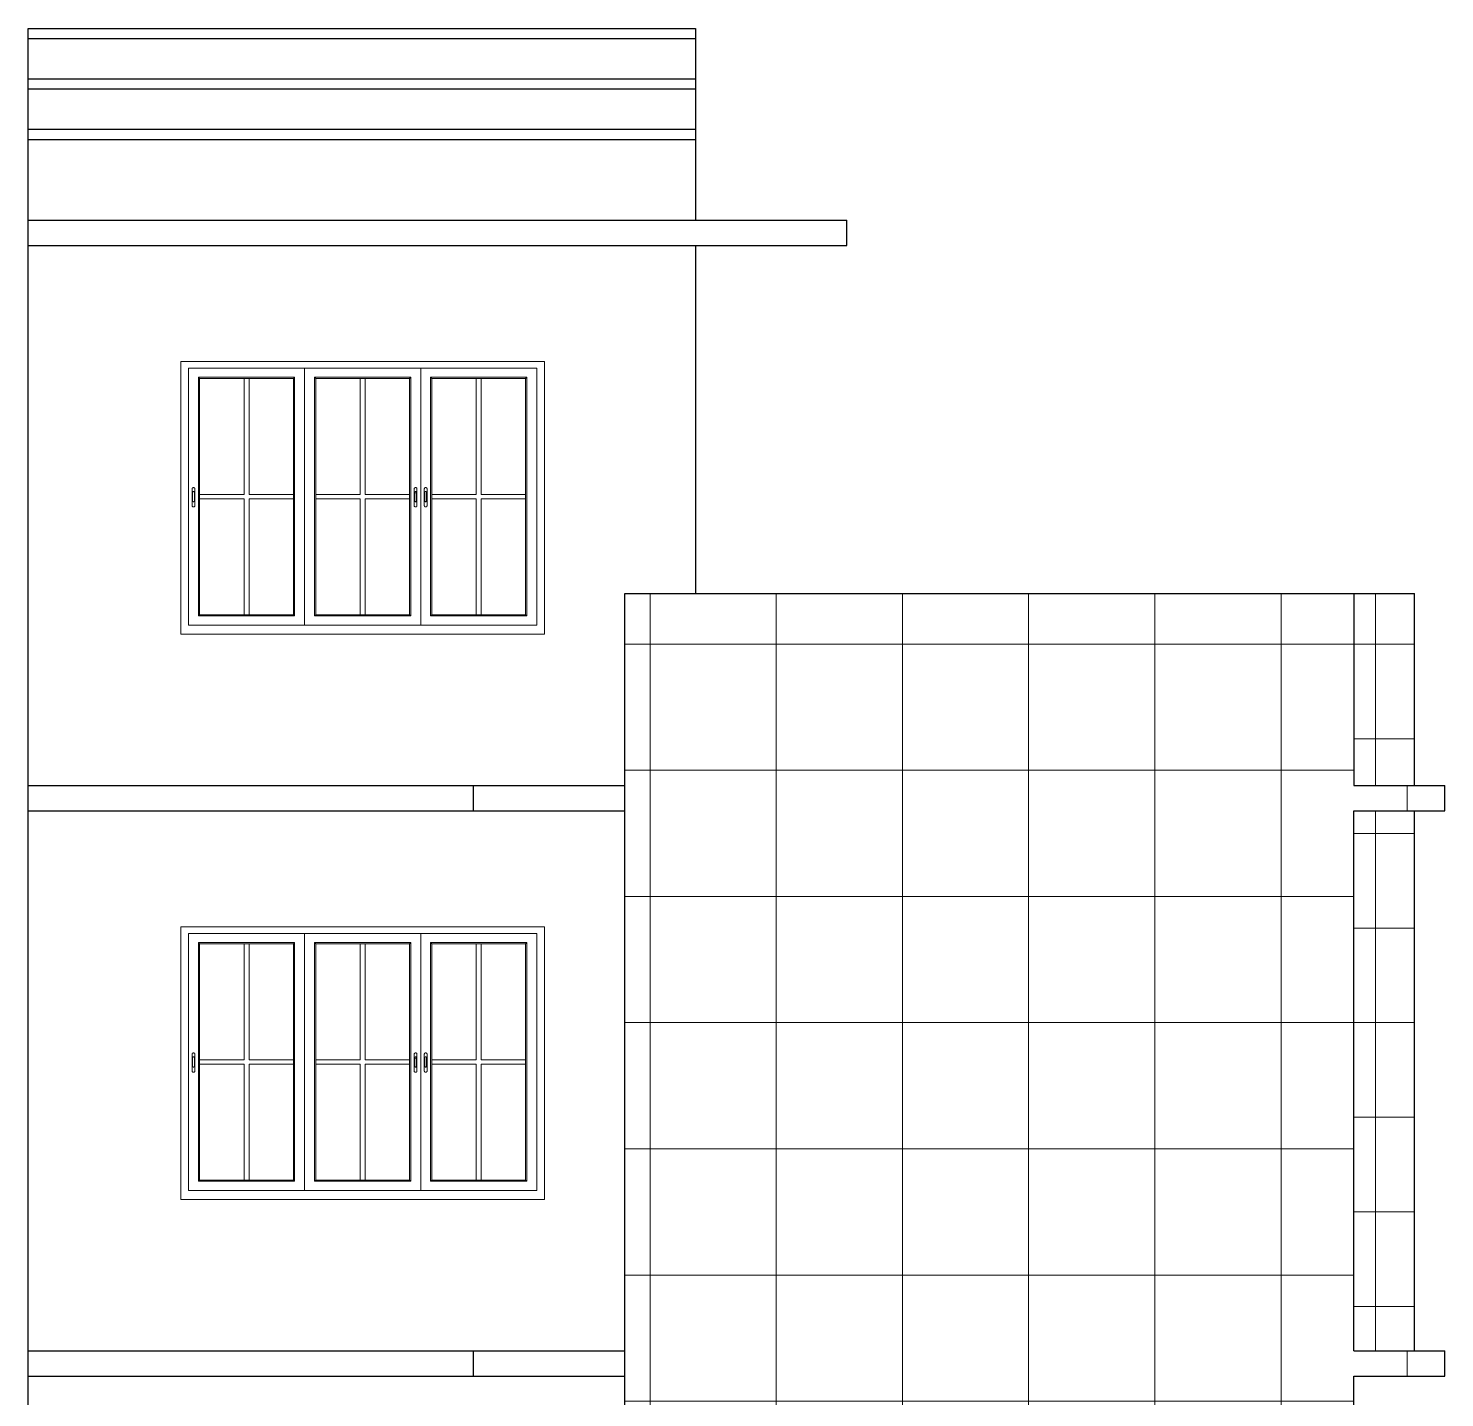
# Model space of a CAD drawing. Header units: inches. Extents: x -5058079 to -5054904, y -3262045 to -3259800.
# Drawn here: x -5056396.9 to -5056116.4, y -3261042.9 to -3260771.6 of the extents above; entities that cross this region are included whole.
import ezdxf

# ---------------------------------------------------------------- set-up
doc = ezdxf.new("R2010")
doc.units = ezdxf.units.IN
doc.header["$LTSCALE"] = 2
doc.header["$MEASUREMENT"] = 0
doc.linetypes.add('ACAD_ISO02W100', pattern=[15, 12, -3])
doc.layers.get('0').update_dxf_attribs({"linetype": 'CONTINUOUS'})
doc.layers.add('HATCH', color=60, linetype='ACAD_ISO02W100', lineweight=13)
doc.layers.add('window', color=4, linetype='CONTINUOUS', lineweight=13)
pattern_1 = [(90, (4551.21, -4543.582), (-18.75, 0), []), (180, (4551.21, -4543.582), (-2e-15, -18.75), [])]

msp = doc.modelspace()

# ---------------------------------------------------------------- hatches: boundary and pattern name
at = {"layer": 'HATCH', "transparency": 33554661}
h = msp.add_hatch(dxfattribs=at)
h.set_pattern_fill('ANSI37', color=256, scale=200, angle=45)
h.set_pattern_definition([(90, (4551.21, -4543.582), (-25, 0), []), (180, (4551.21, -4543.582), (-4e-15, -25), [])])
h.paths.add_polyline_path([(-5056278.78, -3261145.58), (-5056134.35, -3261145.58), (-5056134.35, -3261038.58), (-5056116.35, -3261038.58), (-5056116.35, -3261033.58), (-5056134.35, -3261033.58), (-5056134.35, -3260926.58), (-5056116.35, -3260926.58), (-5056116.35, -3260921.58), (-5056134.35, -3260921.58), (-5056134.35, -3260883.58), (-5056278.78, -3260883.58)])
h = msp.add_hatch(dxfattribs=at)
h.set_pattern_fill('ANSI37', color=256, scale=150, angle=45)
h.set_pattern_definition(pattern_1)
h.paths.add_polyline_path([(-5056122.35, -3260883.58), (-5056134.35, -3260883.58), (-5056134.35, -3260921.58), (-5056122.35, -3260921.58)])
h = msp.add_hatch(dxfattribs=at)
h.set_pattern_fill('ANSI37', color=256, scale=150, angle=45)
h.set_pattern_definition(pattern_1)
h.paths.add_polyline_path([(-5056122.35, -3260926.58), (-5056134.35, -3260926.58), (-5056134.35, -3261033.58), (-5056122.35, -3261033.58)])

# ---------------------------------------------------------------- linework, layer by layer
at = {"ltscale": 0.5}
for p, q in [((-5056396.94, -3260771.58), (-5056264.78, -3260771.58)), ((-5056396.94, -3260809.58), (-5056396.94, -3260771.58)), ((-5056264.78, -3260771.58), (-5056264.78, -3260809.58)), ((-5056396.94, -3260773.58), (-5056264.78, -3260773.58)), ((-5056396.94, -3260781.58), (-5056264.78, -3260781.58)), ((-5056396.94, -3260783.58), (-5056264.78, -3260783.58)), ((-5056396.94, -3260791.58), (-5056264.78, -3260791.58)), ((-5056396.94, -3260793.58), (-5056264.78, -3260793.58)), ((-5056396.94, -3260809.58), (-5056234.78, -3260809.58)), ((-5056396.94, -3261145.58), (-5056396.94, -3260809.58)), ((-5056234.78, -3260814.58), (-5056234.78, -3260809.58)), ((-5056396.94, -3260814.58), (-5056234.78, -3260814.58)), ((-5056264.78, -3260814.58), (-5056264.78, -3260883.58)), ((-5056278.78, -3261145.58), (-5056278.78, -3260883.58)), ((-5056278.78, -3260883.58), (-5056122.35, -3260883.58)), ((-5056134.35, -3260883.58), (-5056134.35, -3260921.58)), ((-5056122.35, -3260921.58), (-5056122.35, -3260883.58)), ((-5056396.94, -3260921.58), (-5056278.78, -3260921.58)), ((-5056308.78, -3260921.58), (-5056308.78, -3260926.58)), ((-5056134.35, -3260921.58), (-5056116.35, -3260921.58)), ((-5056116.35, -3260926.58), (-5056116.35, -3260921.58)), ((-5056396.94, -3260926.58), (-5056278.78, -3260926.58)), ((-5056134.35, -3260926.58), (-5056116.35, -3260926.58)), ((-5056134.35, -3261033.58), (-5056134.35, -3260926.58)), ((-5056122.35, -3261033.58), (-5056122.35, -3260926.58)), ((-5056396.94, -3261033.58), (-5056278.78, -3261033.58)), ((-5056308.78, -3261033.58), (-5056308.78, -3261038.58)), ((-5056134.35, -3261033.58), (-5056116.35, -3261033.58)), ((-5056116.35, -3261038.58), (-5056116.35, -3261033.58)), ((-5056396.94, -3261038.58), (-5056278.78, -3261038.58)), ((-5056134.35, -3261038.58), (-5056116.35, -3261038.58)), ((-5056134.35, -3261145.58), (-5056134.35, -3261038.58))]:
    msp.add_line(p, q, dxfattribs=at)
at = {"layer": 'window'}
for p, q in [((-5056366.71, -3260891.58), (-5056366.71, -3260837.58)), ((-5056294.71, -3260837.58), (-5056366.71, -3260837.58)), ((-5056294.71, -3260891.58), (-5056294.71, -3260837.58)), ((-5056365.21, -3260889.8), (-5056365.21, -3260838.91)), ((-5056296.21, -3260838.91), (-5056365.21, -3260838.91)), ((-5056363.25, -3260888), (-5056363.25, -3260840.71)), ((-5056363.25, -3260840.71), (-5056344.18, -3260840.71)), ((-5056363, -3260840.93), (-5056363.25, -3260840.71)), ((-5056344.42, -3260840.93), (-5056344.18, -3260840.71)), ((-5056344.18, -3260840.71), (-5056344.18, -3260888)), ((-5056342.21, -3260838.91), (-5056342.21, -3260889.8)), ((-5056321.18, -3260840.71), (-5056340.25, -3260840.71)), ((-5056340.25, -3260840.71), (-5056340.25, -3260888)), ((-5056340, -3260840.93), (-5056340.25, -3260840.71)), ((-5056321.42, -3260840.93), (-5056321.18, -3260840.71)), ((-5056321.18, -3260888), (-5056321.18, -3260840.71)), ((-5056319.21, -3260838.91), (-5056319.21, -3260889.8)), ((-5056317.25, -3260888), (-5056317.25, -3260840.71)), ((-5056317.25, -3260840.71), (-5056298.18, -3260840.71)), ((-5056317, -3260840.93), (-5056317.25, -3260840.71)), ((-5056298.42, -3260840.93), (-5056298.18, -3260840.71)), ((-5056298.18, -3260840.71), (-5056298.18, -3260888)), ((-5056296.21, -3260838.91), (-5056296.21, -3260889.8)), ((-5056363, -3260887.78), (-5056363, -3260840.93)), ((-5056344.42, -3260840.93), (-5056363, -3260840.93)), ((-5056354.2, -3260840.93), (-5056354.2, -3260863.91)), ((-5056353.22, -3260840.93), (-5056353.22, -3260863.91)), ((-5056344.42, -3260840.93), (-5056344.42, -3260887.78)), ((-5056340, -3260840.93), (-5056340, -3260887.78)), ((-5056340, -3260840.93), (-5056321.42, -3260840.93)), ((-5056331.2, -3260840.93), (-5056331.2, -3260863.91)), ((-5056330.22, -3260840.93), (-5056330.22, -3260863.91)), ((-5056321.42, -3260887.78), (-5056321.42, -3260840.93)), ((-5056317, -3260887.78), (-5056317, -3260840.93)), ((-5056298.42, -3260840.93), (-5056317, -3260840.93)), ((-5056308.2, -3260840.93), (-5056308.2, -3260863.91)), ((-5056307.22, -3260840.93), (-5056307.22, -3260863.91)), ((-5056298.42, -3260840.93), (-5056298.42, -3260887.78)), ((-5056364.49, -3260862.79), (-5056364.47, -3260862.72)), ((-5056364.49, -3260862.79), (-5056364.48, -3260862.75)), ((-5056364.49, -3260866.18), (-5056364.49, -3260862.79)), ((-5056364.48, -3260862.75), (-5056364.47, -3260862.72)), ((-5056364.47, -3260862.72), (-5056364.46, -3260862.69)), ((-5056364.46, -3260862.69), (-5056364.44, -3260862.66)), ((-5056364.41, -3260862.63), (-5056364.44, -3260862.66)), ((-5056364.38, -3260862.61), (-5056364.41, -3260862.63)), ((-5056364.38, -3260862.61), (-5056364.34, -3260862.59)), ((-5056364.3, -3260862.58), (-5056364.34, -3260862.59)), ((-5056364.26, -3260862.57), (-5056364.3, -3260862.58)), ((-5056364.25, -3260863.36), (-5056364.27, -3260863.37)), ((-5056364.22, -3260862.57), (-5056364.26, -3260862.57)), ((-5056364.22, -3260863.36), (-5056364.25, -3260863.36)), ((-5056364.18, -3260862.57), (-5056364.22, -3260862.57)), ((-5056364.19, -3260863.36), (-5056364.22, -3260863.36)), ((-5056364.16, -3260863.37), (-5056364.19, -3260863.36)), ((-5056364.18, -3260862.57), (-5056364.13, -3260862.58)), ((-5056364.13, -3260862.58), (-5056364.09, -3260862.59)), ((-5056364.09, -3260862.59), (-5056364.06, -3260862.61)), ((-5056364.06, -3260862.61), (-5056364.03, -3260862.63)), ((-5056364.03, -3260862.63), (-5056364, -3260862.66)), ((-5056363.98, -3260862.69), (-5056364, -3260862.66)), ((-5056363.96, -3260862.72), (-5056363.98, -3260862.69)), ((-5056363.95, -3260862.75), (-5056363.96, -3260862.72)), ((-5056363.95, -3260862.75), (-5056363.95, -3260862.79)), ((-5056363.95, -3260862.79), (-5056363.95, -3260866.18)), ((-5056320.47, -3260862.72), (-5056320.48, -3260862.75)), ((-5056320.48, -3260862.75), (-5056320.48, -3260862.79)), ((-5056320.48, -3260862.79), (-5056320.48, -3260866.18)), ((-5056320.45, -3260862.69), (-5056320.47, -3260862.72)), ((-5056320.43, -3260862.66), (-5056320.45, -3260862.69)), ((-5056320.4, -3260862.63), (-5056320.43, -3260862.66)), ((-5056320.37, -3260862.61), (-5056320.4, -3260862.63)), ((-5056320.33, -3260862.59), (-5056320.37, -3260862.61)), ((-5056320.29, -3260862.58), (-5056320.33, -3260862.59)), ((-5056320.25, -3260862.57), (-5056320.29, -3260862.58)), ((-5056320.26, -3260863.37), (-5056320.24, -3260863.36)), ((-5056320.21, -3260862.57), (-5056320.25, -3260862.57)), ((-5056320.24, -3260863.36), (-5056320.21, -3260863.36)), ((-5056320.17, -3260862.57), (-5056320.21, -3260862.57)), ((-5056320.21, -3260863.36), (-5056320.18, -3260863.36)), ((-5056320.18, -3260863.36), (-5056320.15, -3260863.37)), ((-5056320.12, -3260862.58), (-5056320.17, -3260862.57)), ((-5056320.09, -3260862.59), (-5056320.12, -3260862.58)), ((-5056320.05, -3260862.61), (-5056320.09, -3260862.59)), ((-5056320.02, -3260862.63), (-5056320.05, -3260862.61)), ((-5056319.99, -3260862.66), (-5056320.02, -3260862.63)), ((-5056319.97, -3260862.69), (-5056319.99, -3260862.66)), ((-5056319.95, -3260862.72), (-5056319.97, -3260862.69)), ((-5056319.94, -3260862.75), (-5056319.95, -3260862.72)), ((-5056319.94, -3260862.79), (-5056319.95, -3260862.72)), ((-5056319.94, -3260862.79), (-5056319.94, -3260862.75)), ((-5056319.94, -3260866.18), (-5056319.94, -3260862.79)), ((-5056318.49, -3260862.79), (-5056318.47, -3260862.72)), ((-5056318.49, -3260862.79), (-5056318.48, -3260862.75)), ((-5056318.49, -3260866.18), (-5056318.49, -3260862.79)), ((-5056318.48, -3260862.75), (-5056318.47, -3260862.72)), ((-5056318.47, -3260862.72), (-5056318.46, -3260862.69)), ((-5056318.46, -3260862.69), (-5056318.44, -3260862.66)), ((-5056318.41, -3260862.63), (-5056318.44, -3260862.66)), ((-5056318.38, -3260862.61), (-5056318.41, -3260862.63)), ((-5056318.38, -3260862.61), (-5056318.34, -3260862.59)), ((-5056318.3, -3260862.58), (-5056318.34, -3260862.59)), ((-5056318.26, -3260862.57), (-5056318.3, -3260862.58)), ((-5056318.25, -3260863.36), (-5056318.27, -3260863.37)), ((-5056318.22, -3260862.57), (-5056318.26, -3260862.57)), ((-5056318.22, -3260863.36), (-5056318.25, -3260863.36)), ((-5056318.18, -3260862.57), (-5056318.22, -3260862.57)), ((-5056318.19, -3260863.36), (-5056318.22, -3260863.36)), ((-5056318.16, -3260863.37), (-5056318.19, -3260863.36)), ((-5056318.18, -3260862.57), (-5056318.13, -3260862.58)), ((-5056318.13, -3260862.58), (-5056318.09, -3260862.59)), ((-5056318.09, -3260862.59), (-5056318.06, -3260862.61)), ((-5056318.06, -3260862.61), (-5056318.03, -3260862.63)), ((-5056318.03, -3260862.63), (-5056318, -3260862.66)), ((-5056317.98, -3260862.69), (-5056318, -3260862.66)), ((-5056317.96, -3260862.72), (-5056317.98, -3260862.69)), ((-5056317.95, -3260862.75), (-5056317.96, -3260862.72)), ((-5056317.95, -3260862.75), (-5056317.95, -3260862.79)), ((-5056317.95, -3260862.79), (-5056317.95, -3260866.18)), ((-5056364.39, -3260863.46), (-5056364.4, -3260863.48)), ((-5056364.4, -3260863.48), (-5056364.4, -3260863.51)), ((-5056364.4, -3260863.51), (-5056364.4, -3260865.21)), ((-5056364.4, -3260865.24), (-5056364.4, -3260865.21)), ((-5056364.39, -3260865.26), (-5056364.4, -3260865.24)), ((-5056364.38, -3260863.44), (-5056364.39, -3260863.46)), ((-5056364.38, -3260865.28), (-5056364.39, -3260865.26)), ((-5056364.36, -3260863.42), (-5056364.38, -3260863.44)), ((-5056364.36, -3260865.3), (-5056364.38, -3260865.28)), ((-5056364.35, -3260863.4), (-5056364.36, -3260863.42)), ((-5056364.35, -3260865.32), (-5056364.36, -3260865.3)), ((-5056364.32, -3260863.39), (-5056364.35, -3260863.4)), ((-5056364.32, -3260865.33), (-5056364.35, -3260865.32)), ((-5056364.3, -3260863.37), (-5056364.32, -3260863.39)), ((-5056364.3, -3260865.35), (-5056364.32, -3260865.33)), ((-5056364.27, -3260863.37), (-5056364.3, -3260863.37)), ((-5056364.27, -3260865.36), (-5056364.3, -3260865.35)), ((-5056364.25, -3260865.36), (-5056364.27, -3260865.36)), ((-5056364.22, -3260865.36), (-5056364.25, -3260865.36)), ((-5056364.19, -3260865.36), (-5056364.22, -3260865.36)), ((-5056364.16, -3260865.36), (-5056364.19, -3260865.36)), ((-5056364.13, -3260863.37), (-5056364.16, -3260863.37)), ((-5056364.13, -3260865.35), (-5056364.16, -3260865.36)), ((-5056364.11, -3260863.39), (-5056364.13, -3260863.37)), ((-5056364.11, -3260865.33), (-5056364.13, -3260865.35)), ((-5056364.09, -3260863.4), (-5056364.11, -3260863.39)), ((-5056364.09, -3260865.32), (-5056364.11, -3260865.33)), ((-5056364.07, -3260863.42), (-5056364.09, -3260863.4)), ((-5056364.07, -3260865.3), (-5056364.09, -3260865.32)), ((-5056364.06, -3260863.44), (-5056364.07, -3260863.42)), ((-5056364.06, -3260865.28), (-5056364.07, -3260865.3)), ((-5056364.04, -3260863.46), (-5056364.06, -3260863.44)), ((-5056364.04, -3260865.26), (-5056364.06, -3260865.28)), ((-5056364.04, -3260863.48), (-5056364.04, -3260863.46)), ((-5056364.04, -3260863.51), (-5056364.04, -3260863.48)), ((-5056364.04, -3260865.21), (-5056364.04, -3260863.51)), ((-5056364.04, -3260865.21), (-5056364.04, -3260865.24)), ((-5056364.04, -3260865.24), (-5056364.04, -3260865.26)), ((-5056363, -3260863.91), (-5056354.2, -3260863.91)), ((-5056363, -3260864.81), (-5056354.2, -3260864.81)), ((-5056354.2, -3260864.81), (-5056354.2, -3260887.78)), ((-5056353.22, -3260863.91), (-5056344.42, -3260863.91)), ((-5056353.22, -3260864.81), (-5056344.42, -3260864.81)), ((-5056353.22, -3260864.81), (-5056353.22, -3260887.78)), ((-5056331.2, -3260863.91), (-5056340, -3260863.91)), ((-5056331.2, -3260864.81), (-5056340, -3260864.81)), ((-5056331.2, -3260864.81), (-5056331.2, -3260887.78)), ((-5056321.42, -3260863.91), (-5056330.22, -3260863.91)), ((-5056330.22, -3260864.81), (-5056330.22, -3260887.78)), ((-5056321.42, -3260864.81), (-5056330.22, -3260864.81)), ((-5056320.39, -3260863.48), (-5056320.38, -3260863.46)), ((-5056320.39, -3260863.51), (-5056320.39, -3260863.48)), ((-5056320.39, -3260863.76), (-5056320.39, -3260863.51)), ((-5056320.39, -3260863.73), (-5056320.38, -3260863.71)), ((-5056320.39, -3260863.76), (-5056320.39, -3260863.73)), ((-5056320.39, -3260865.21), (-5056320.39, -3260863.76)), ((-5056320.39, -3260865.21), (-5056320.39, -3260865.24)), ((-5056320.39, -3260865.24), (-5056320.38, -3260865.26)), ((-5056320.38, -3260863.46), (-5056320.37, -3260863.44)), ((-5056320.38, -3260863.71), (-5056320.37, -3260863.69)), ((-5056320.38, -3260865.26), (-5056320.37, -3260865.28)), ((-5056320.37, -3260863.44), (-5056320.36, -3260863.42)), ((-5056320.37, -3260863.69), (-5056320.36, -3260863.67)), ((-5056320.37, -3260865.28), (-5056320.36, -3260865.3)), ((-5056320.36, -3260863.42), (-5056320.34, -3260863.4)), ((-5056320.36, -3260863.67), (-5056320.34, -3260863.65)), ((-5056320.36, -3260865.3), (-5056320.34, -3260865.32)), ((-5056320.34, -3260863.4), (-5056320.32, -3260863.39)), ((-5056320.34, -3260863.65), (-5056320.32, -3260863.64)), ((-5056320.34, -3260865.32), (-5056320.32, -3260865.33)), ((-5056320.32, -3260863.39), (-5056320.29, -3260863.37)), ((-5056320.32, -3260863.64), (-5056320.29, -3260863.62)), ((-5056320.32, -3260865.33), (-5056320.29, -3260865.35)), ((-5056320.29, -3260863.37), (-5056320.26, -3260863.37)), ((-5056320.29, -3260863.62), (-5056320.26, -3260863.61)), ((-5056320.29, -3260865.35), (-5056320.26, -3260865.36)), ((-5056320.26, -3260863.61), (-5056320.24, -3260863.61)), ((-5056320.26, -3260865.36), (-5056320.24, -3260865.36)), ((-5056320.24, -3260863.61), (-5056320.21, -3260863.61)), ((-5056320.24, -3260865.36), (-5056320.21, -3260865.36)), ((-5056320.21, -3260863.61), (-5056320.18, -3260863.61)), ((-5056320.21, -3260865.36), (-5056320.18, -3260865.36)), ((-5056320.18, -3260863.61), (-5056320.15, -3260863.61)), ((-5056320.18, -3260865.36), (-5056320.15, -3260865.36)), ((-5056320.15, -3260863.37), (-5056320.13, -3260863.37)), ((-5056320.15, -3260863.61), (-5056320.13, -3260863.62)), ((-5056320.15, -3260865.36), (-5056320.13, -3260865.35)), ((-5056320.13, -3260863.37), (-5056320.1, -3260863.39)), ((-5056320.13, -3260863.62), (-5056320.1, -3260863.64)), ((-5056320.13, -3260865.35), (-5056320.1, -3260865.33)), ((-5056320.1, -3260863.39), (-5056320.08, -3260863.4)), ((-5056320.1, -3260863.64), (-5056320.08, -3260863.65)), ((-5056320.1, -3260865.33), (-5056320.08, -3260865.32)), ((-5056320.08, -3260863.4), (-5056320.06, -3260863.42)), ((-5056320.08, -3260863.65), (-5056320.06, -3260863.67)), ((-5056320.08, -3260865.32), (-5056320.06, -3260865.3)), ((-5056320.06, -3260863.42), (-5056320.05, -3260863.44)), ((-5056320.06, -3260863.67), (-5056320.05, -3260863.69)), ((-5056320.06, -3260865.3), (-5056320.05, -3260865.28)), ((-5056320.05, -3260863.44), (-5056320.04, -3260863.46)), ((-5056320.05, -3260863.69), (-5056320.04, -3260863.71)), ((-5056320.05, -3260865.28), (-5056320.04, -3260865.26)), ((-5056320.04, -3260863.46), (-5056320.03, -3260863.48)), ((-5056320.04, -3260863.71), (-5056320.03, -3260863.73)), ((-5056320.04, -3260865.26), (-5056320.03, -3260865.24)), ((-5056320.03, -3260863.48), (-5056320.03, -3260863.51)), ((-5056320.03, -3260865.21), (-5056320.03, -3260863.51)), ((-5056320.03, -3260863.73), (-5056320.03, -3260863.76)), ((-5056320.03, -3260865.24), (-5056320.03, -3260865.21)), ((-5056318.39, -3260863.46), (-5056318.4, -3260863.48)), ((-5056318.4, -3260863.48), (-5056318.4, -3260863.51)), ((-5056318.4, -3260863.51), (-5056318.4, -3260865.21)), ((-5056318.4, -3260865.24), (-5056318.4, -3260865.21)), ((-5056318.39, -3260865.26), (-5056318.4, -3260865.24)), ((-5056318.38, -3260863.44), (-5056318.39, -3260863.46)), ((-5056318.38, -3260865.28), (-5056318.39, -3260865.26)), ((-5056318.36, -3260863.42), (-5056318.38, -3260863.44)), ((-5056318.36, -3260865.3), (-5056318.38, -3260865.28)), ((-5056318.35, -3260863.4), (-5056318.36, -3260863.42)), ((-5056318.35, -3260865.32), (-5056318.36, -3260865.3)), ((-5056318.32, -3260863.39), (-5056318.35, -3260863.4)), ((-5056318.32, -3260865.33), (-5056318.35, -3260865.32)), ((-5056318.3, -3260863.37), (-5056318.32, -3260863.39)), ((-5056318.3, -3260865.35), (-5056318.32, -3260865.33)), ((-5056318.27, -3260863.37), (-5056318.3, -3260863.37)), ((-5056318.27, -3260865.36), (-5056318.3, -3260865.35)), ((-5056318.25, -3260865.36), (-5056318.27, -3260865.36)), ((-5056318.22, -3260865.36), (-5056318.25, -3260865.36)), ((-5056318.19, -3260865.36), (-5056318.22, -3260865.36)), ((-5056318.16, -3260865.36), (-5056318.19, -3260865.36)), ((-5056318.13, -3260863.37), (-5056318.16, -3260863.37)), ((-5056318.13, -3260865.35), (-5056318.16, -3260865.36)), ((-5056318.11, -3260863.39), (-5056318.13, -3260863.37)), ((-5056318.11, -3260865.33), (-5056318.13, -3260865.35)), ((-5056318.09, -3260863.4), (-5056318.11, -3260863.39)), ((-5056318.09, -3260865.32), (-5056318.11, -3260865.33)), ((-5056318.07, -3260863.42), (-5056318.09, -3260863.4)), ((-5056318.07, -3260865.3), (-5056318.09, -3260865.32)), ((-5056318.06, -3260863.44), (-5056318.07, -3260863.42)), ((-5056318.06, -3260865.28), (-5056318.07, -3260865.3)), ((-5056318.04, -3260863.46), (-5056318.06, -3260863.44)), ((-5056318.04, -3260865.26), (-5056318.06, -3260865.28)), ((-5056318.04, -3260863.48), (-5056318.04, -3260863.46)), ((-5056318.04, -3260863.51), (-5056318.04, -3260863.48)), ((-5056318.04, -3260865.21), (-5056318.04, -3260863.51)), ((-5056318.04, -3260865.21), (-5056318.04, -3260865.24)), ((-5056318.04, -3260865.24), (-5056318.04, -3260865.26)), ((-5056317, -3260863.91), (-5056308.2, -3260863.91)), ((-5056317, -3260864.81), (-5056308.2, -3260864.81)), ((-5056308.2, -3260864.81), (-5056308.2, -3260887.78)), ((-5056307.22, -3260863.91), (-5056298.42, -3260863.91)), ((-5056307.22, -3260864.81), (-5056298.42, -3260864.81)), ((-5056307.22, -3260864.81), (-5056307.22, -3260887.78)), ((-5056364.48, -3260866.21), (-5056364.49, -3260866.18)), ((-5056364.47, -3260866.25), (-5056364.48, -3260866.21)), ((-5056364.47, -3260866.25), (-5056364.46, -3260866.28)), ((-5056364.46, -3260866.28), (-5056364.44, -3260866.31)), ((-5056364.44, -3260866.31), (-5056364.41, -3260866.34)), ((-5056364.38, -3260866.36), (-5056364.41, -3260866.34)), ((-5056364.34, -3260866.38), (-5056364.38, -3260866.36)), ((-5056364.34, -3260866.38), (-5056364.3, -3260866.39)), ((-5056364.26, -3260866.4), (-5056364.3, -3260866.39)), ((-5056364.22, -3260866.4), (-5056364.26, -3260866.4)), ((-5056364.22, -3260866.4), (-5056364.18, -3260866.4)), ((-5056364.18, -3260866.4), (-5056364.13, -3260866.39)), ((-5056364.09, -3260866.38), (-5056364.13, -3260866.39)), ((-5056364.06, -3260866.36), (-5056364.09, -3260866.38)), ((-5056364.06, -3260866.36), (-5056364.03, -3260866.34)), ((-5056364.03, -3260866.34), (-5056364, -3260866.31)), ((-5056364, -3260866.31), (-5056363.98, -3260866.28)), ((-5056363.96, -3260866.25), (-5056363.98, -3260866.28)), ((-5056363.95, -3260866.18), (-5056363.96, -3260866.25)), ((-5056363.95, -3260866.21), (-5056363.96, -3260866.25)), ((-5056363.95, -3260866.21), (-5056363.95, -3260866.18)), ((-5056320.48, -3260866.21), (-5056320.48, -3260866.18)), ((-5056320.48, -3260866.18), (-5056320.47, -3260866.25)), ((-5056320.48, -3260866.21), (-5056320.47, -3260866.25)), ((-5056320.47, -3260866.25), (-5056320.45, -3260866.28)), ((-5056320.45, -3260866.28), (-5056320.43, -3260866.31)), ((-5056320.43, -3260866.31), (-5056320.4, -3260866.34)), ((-5056320.4, -3260866.34), (-5056320.37, -3260866.36)), ((-5056320.37, -3260866.36), (-5056320.33, -3260866.38)), ((-5056320.33, -3260866.38), (-5056320.29, -3260866.39)), ((-5056320.29, -3260866.39), (-5056320.25, -3260866.4)), ((-5056320.25, -3260866.4), (-5056320.21, -3260866.4)), ((-5056320.21, -3260866.4), (-5056320.17, -3260866.4)), ((-5056320.17, -3260866.4), (-5056320.12, -3260866.39)), ((-5056320.12, -3260866.39), (-5056320.09, -3260866.38)), ((-5056320.09, -3260866.38), (-5056320.05, -3260866.36)), ((-5056320.05, -3260866.36), (-5056320.02, -3260866.34)), ((-5056320.02, -3260866.34), (-5056319.99, -3260866.31)), ((-5056319.99, -3260866.31), (-5056319.97, -3260866.28)), ((-5056319.97, -3260866.28), (-5056319.95, -3260866.25)), ((-5056319.95, -3260866.25), (-5056319.94, -3260866.21)), ((-5056319.94, -3260866.21), (-5056319.94, -3260866.18)), ((-5056318.48, -3260866.21), (-5056318.49, -3260866.18)), ((-5056318.47, -3260866.25), (-5056318.48, -3260866.21)), ((-5056318.47, -3260866.25), (-5056318.46, -3260866.28)), ((-5056318.46, -3260866.28), (-5056318.44, -3260866.31)), ((-5056318.44, -3260866.31), (-5056318.41, -3260866.34)), ((-5056318.38, -3260866.36), (-5056318.41, -3260866.34)), ((-5056318.34, -3260866.38), (-5056318.38, -3260866.36)), ((-5056318.34, -3260866.38), (-5056318.3, -3260866.39)), ((-5056318.26, -3260866.4), (-5056318.3, -3260866.39)), ((-5056318.22, -3260866.4), (-5056318.26, -3260866.4)), ((-5056318.22, -3260866.4), (-5056318.18, -3260866.4)), ((-5056318.18, -3260866.4), (-5056318.13, -3260866.39)), ((-5056318.09, -3260866.38), (-5056318.13, -3260866.39)), ((-5056318.06, -3260866.36), (-5056318.09, -3260866.38)), ((-5056318.06, -3260866.36), (-5056318.03, -3260866.34)), ((-5056318.03, -3260866.34), (-5056318, -3260866.31)), ((-5056318, -3260866.31), (-5056317.98, -3260866.28)), ((-5056317.96, -3260866.25), (-5056317.98, -3260866.28)), ((-5056317.95, -3260866.18), (-5056317.96, -3260866.25)), ((-5056317.95, -3260866.21), (-5056317.96, -3260866.25)), ((-5056317.95, -3260866.21), (-5056317.95, -3260866.18)), ((-5056363.25, -3260888), (-5056363, -3260887.78)), ((-5056344.18, -3260888), (-5056363.25, -3260888)), ((-5056344.42, -3260887.78), (-5056363, -3260887.78)), ((-5056344.42, -3260887.78), (-5056344.18, -3260888)), ((-5056340, -3260887.78), (-5056340.25, -3260888)), ((-5056340.25, -3260888), (-5056321.18, -3260888)), ((-5056340, -3260887.78), (-5056321.42, -3260887.78)), ((-5056321.18, -3260888), (-5056321.42, -3260887.78)), ((-5056317.25, -3260888), (-5056317, -3260887.78)), ((-5056298.18, -3260888), (-5056317.25, -3260888)), ((-5056298.42, -3260887.78), (-5056317, -3260887.78)), ((-5056298.42, -3260887.78), (-5056298.18, -3260888)), ((-5056365.21, -3260889.8), (-5056342.21, -3260889.8)), ((-5056319.21, -3260889.8), (-5056342.21, -3260889.8)), ((-5056319.21, -3260889.8), (-5056296.21, -3260889.8)), ((-5056294.71, -3260891.58), (-5056366.71, -3260891.58)), ((-5056366.71, -3261003.58), (-5056366.71, -3260949.58)), ((-5056294.71, -3260949.58), (-5056366.71, -3260949.58)), ((-5056294.71, -3261003.58), (-5056294.71, -3260949.58)), ((-5056365.21, -3261001.8), (-5056365.21, -3260950.91)), ((-5056296.21, -3260950.91), (-5056365.21, -3260950.91)), ((-5056363.25, -3261000), (-5056363.25, -3260952.71)), ((-5056363.25, -3260952.71), (-5056344.18, -3260952.71)), ((-5056363, -3260952.93), (-5056363.25, -3260952.71)), ((-5056363, -3260999.78), (-5056363, -3260952.93)), ((-5056344.42, -3260952.93), (-5056363, -3260952.93)), ((-5056354.2, -3260952.93), (-5056354.2, -3260975.91)), ((-5056353.22, -3260952.93), (-5056353.22, -3260975.91)), ((-5056344.42, -3260952.93), (-5056344.18, -3260952.71)), ((-5056344.42, -3260952.93), (-5056344.42, -3260999.78)), ((-5056344.18, -3260952.71), (-5056344.18, -3261000)), ((-5056342.21, -3260950.91), (-5056342.21, -3261001.8)), ((-5056321.18, -3260952.71), (-5056340.25, -3260952.71)), ((-5056340.25, -3260952.71), (-5056340.25, -3261000)), ((-5056340, -3260952.93), (-5056340.25, -3260952.71)), ((-5056340, -3260952.93), (-5056340, -3260999.78)), ((-5056340, -3260952.93), (-5056321.42, -3260952.93)), ((-5056331.2, -3260952.93), (-5056331.2, -3260975.91)), ((-5056330.22, -3260952.93), (-5056330.22, -3260975.91)), ((-5056321.42, -3260952.93), (-5056321.18, -3260952.71)), ((-5056321.42, -3260999.78), (-5056321.42, -3260952.93)), ((-5056321.18, -3261000), (-5056321.18, -3260952.71)), ((-5056319.21, -3260950.91), (-5056319.21, -3261001.8)), ((-5056317.25, -3261000), (-5056317.25, -3260952.71)), ((-5056317.25, -3260952.71), (-5056298.18, -3260952.71)), ((-5056317, -3260952.93), (-5056317.25, -3260952.71)), ((-5056317, -3260999.78), (-5056317, -3260952.93)), ((-5056298.42, -3260952.93), (-5056317, -3260952.93)), ((-5056308.2, -3260952.93), (-5056308.2, -3260975.91)), ((-5056307.22, -3260952.93), (-5056307.22, -3260975.91)), ((-5056298.42, -3260952.93), (-5056298.18, -3260952.71)), ((-5056298.42, -3260952.93), (-5056298.42, -3260999.78)), ((-5056298.18, -3260952.71), (-5056298.18, -3261000)), ((-5056296.21, -3260950.91), (-5056296.21, -3261001.8)), ((-5056364.49, -3260974.79), (-5056364.47, -3260974.72)), ((-5056364.49, -3260974.79), (-5056364.48, -3260974.75)), ((-5056364.49, -3260978.18), (-5056364.49, -3260974.79)), ((-5056364.48, -3260974.75), (-5056364.47, -3260974.72)), ((-5056364.47, -3260974.72), (-5056364.46, -3260974.69)), ((-5056364.46, -3260974.69), (-5056364.44, -3260974.66)), ((-5056364.41, -3260974.63), (-5056364.44, -3260974.66)), ((-5056364.38, -3260974.61), (-5056364.41, -3260974.63)), ((-5056364.39, -3260975.46), (-5056364.4, -3260975.48)), ((-5056364.4, -3260975.48), (-5056364.4, -3260975.51)), ((-5056364.4, -3260975.51), (-5056364.4, -3260977.21)), ((-5056364.38, -3260975.44), (-5056364.39, -3260975.46)), ((-5056364.38, -3260974.61), (-5056364.34, -3260974.59)), ((-5056364.36, -3260975.42), (-5056364.38, -3260975.44)), ((-5056364.35, -3260975.4), (-5056364.36, -3260975.42)), ((-5056364.32, -3260975.39), (-5056364.35, -3260975.4)), ((-5056364.3, -3260974.58), (-5056364.34, -3260974.59)), ((-5056364.3, -3260975.37), (-5056364.32, -3260975.39)), ((-5056364.26, -3260974.57), (-5056364.3, -3260974.58)), ((-5056364.27, -3260975.37), (-5056364.3, -3260975.37)), ((-5056364.25, -3260975.36), (-5056364.27, -3260975.37)), ((-5056364.22, -3260974.57), (-5056364.26, -3260974.57)), ((-5056364.22, -3260975.36), (-5056364.25, -3260975.36)), ((-5056364.18, -3260974.57), (-5056364.22, -3260974.57)), ((-5056364.19, -3260975.36), (-5056364.22, -3260975.36)), ((-5056364.16, -3260975.37), (-5056364.19, -3260975.36)), ((-5056364.18, -3260974.57), (-5056364.13, -3260974.58)), ((-5056364.13, -3260975.37), (-5056364.16, -3260975.37)), ((-5056364.13, -3260974.58), (-5056364.09, -3260974.59)), ((-5056364.11, -3260975.39), (-5056364.13, -3260975.37)), ((-5056364.09, -3260975.4), (-5056364.11, -3260975.39)), ((-5056364.09, -3260974.59), (-5056364.06, -3260974.61)), ((-5056364.07, -3260975.42), (-5056364.09, -3260975.4)), ((-5056364.06, -3260975.44), (-5056364.07, -3260975.42)), ((-5056364.06, -3260974.61), (-5056364.03, -3260974.63)), ((-5056364.04, -3260975.46), (-5056364.06, -3260975.44)), ((-5056364.04, -3260975.48), (-5056364.04, -3260975.46)), ((-5056364.04, -3260975.51), (-5056364.04, -3260975.48)), ((-5056364.04, -3260977.21), (-5056364.04, -3260975.51)), ((-5056364.03, -3260974.63), (-5056364, -3260974.66)), ((-5056363.98, -3260974.69), (-5056364, -3260974.66)), ((-5056363.96, -3260974.72), (-5056363.98, -3260974.69)), ((-5056363.95, -3260974.75), (-5056363.96, -3260974.72)), ((-5056363.95, -3260974.75), (-5056363.95, -3260974.79)), ((-5056363.95, -3260974.79), (-5056363.95, -3260978.18)), ((-5056320.47, -3260974.72), (-5056320.48, -3260974.75)), ((-5056320.48, -3260974.75), (-5056320.48, -3260974.79)), ((-5056320.48, -3260974.79), (-5056320.48, -3260978.18)), ((-5056320.45, -3260974.69), (-5056320.47, -3260974.72)), ((-5056320.43, -3260974.66), (-5056320.45, -3260974.69)), ((-5056320.4, -3260974.63), (-5056320.43, -3260974.66)), ((-5056320.37, -3260974.61), (-5056320.4, -3260974.63)), ((-5056320.39, -3260975.48), (-5056320.38, -3260975.46)), ((-5056320.39, -3260975.51), (-5056320.39, -3260975.48)), ((-5056320.39, -3260975.76), (-5056320.39, -3260975.51)), ((-5056320.38, -3260975.46), (-5056320.37, -3260975.44)), ((-5056320.33, -3260974.59), (-5056320.37, -3260974.61)), ((-5056320.37, -3260975.44), (-5056320.36, -3260975.42)), ((-5056320.36, -3260975.42), (-5056320.34, -3260975.4)), ((-5056320.34, -3260975.4), (-5056320.32, -3260975.39)), ((-5056320.29, -3260974.58), (-5056320.33, -3260974.59)), ((-5056320.32, -3260975.39), (-5056320.29, -3260975.37)), ((-5056320.25, -3260974.57), (-5056320.29, -3260974.58)), ((-5056320.29, -3260975.37), (-5056320.26, -3260975.37)), ((-5056320.26, -3260975.37), (-5056320.24, -3260975.36)), ((-5056320.21, -3260974.57), (-5056320.25, -3260974.57)), ((-5056320.24, -3260975.36), (-5056320.21, -3260975.36)), ((-5056320.17, -3260974.57), (-5056320.21, -3260974.57)), ((-5056320.21, -3260975.36), (-5056320.18, -3260975.36)), ((-5056320.18, -3260975.36), (-5056320.15, -3260975.37)), ((-5056320.12, -3260974.58), (-5056320.17, -3260974.57)), ((-5056320.15, -3260975.37), (-5056320.13, -3260975.37)), ((-5056320.13, -3260975.37), (-5056320.1, -3260975.39)), ((-5056320.09, -3260974.59), (-5056320.12, -3260974.58)), ((-5056320.1, -3260975.39), (-5056320.08, -3260975.4)), ((-5056320.05, -3260974.61), (-5056320.09, -3260974.59)), ((-5056320.08, -3260975.4), (-5056320.06, -3260975.42)), ((-5056320.06, -3260975.42), (-5056320.05, -3260975.44)), ((-5056320.02, -3260974.63), (-5056320.05, -3260974.61)), ((-5056320.05, -3260975.44), (-5056320.04, -3260975.46)), ((-5056320.04, -3260975.46), (-5056320.03, -3260975.48)), ((-5056320.03, -3260975.48), (-5056320.03, -3260975.51)), ((-5056320.03, -3260977.21), (-5056320.03, -3260975.51)), ((-5056319.99, -3260974.66), (-5056320.02, -3260974.63)), ((-5056319.97, -3260974.69), (-5056319.99, -3260974.66)), ((-5056319.95, -3260974.72), (-5056319.97, -3260974.69)), ((-5056319.94, -3260974.75), (-5056319.95, -3260974.72)), ((-5056319.94, -3260974.79), (-5056319.95, -3260974.72)), ((-5056319.94, -3260974.79), (-5056319.94, -3260974.75)), ((-5056319.94, -3260978.18), (-5056319.94, -3260974.79)), ((-5056318.49, -3260974.79), (-5056318.47, -3260974.72)), ((-5056318.49, -3260974.79), (-5056318.48, -3260974.75)), ((-5056318.49, -3260978.18), (-5056318.49, -3260974.79)), ((-5056318.48, -3260974.75), (-5056318.47, -3260974.72)), ((-5056318.47, -3260974.72), (-5056318.46, -3260974.69)), ((-5056318.46, -3260974.69), (-5056318.44, -3260974.66)), ((-5056318.41, -3260974.63), (-5056318.44, -3260974.66)), ((-5056318.38, -3260974.61), (-5056318.41, -3260974.63)), ((-5056318.39, -3260975.46), (-5056318.4, -3260975.48)), ((-5056318.4, -3260975.48), (-5056318.4, -3260975.51)), ((-5056318.4, -3260975.51), (-5056318.4, -3260977.21)), ((-5056318.38, -3260975.44), (-5056318.39, -3260975.46)), ((-5056318.38, -3260974.61), (-5056318.34, -3260974.59)), ((-5056318.36, -3260975.42), (-5056318.38, -3260975.44)), ((-5056318.35, -3260975.4), (-5056318.36, -3260975.42)), ((-5056318.32, -3260975.39), (-5056318.35, -3260975.4)), ((-5056318.3, -3260974.58), (-5056318.34, -3260974.59)), ((-5056318.3, -3260975.37), (-5056318.32, -3260975.39)), ((-5056318.26, -3260974.57), (-5056318.3, -3260974.58)), ((-5056318.27, -3260975.37), (-5056318.3, -3260975.37)), ((-5056318.25, -3260975.36), (-5056318.27, -3260975.37)), ((-5056318.22, -3260974.57), (-5056318.26, -3260974.57)), ((-5056318.22, -3260975.36), (-5056318.25, -3260975.36)), ((-5056318.18, -3260974.57), (-5056318.22, -3260974.57)), ((-5056318.19, -3260975.36), (-5056318.22, -3260975.36)), ((-5056318.16, -3260975.37), (-5056318.19, -3260975.36)), ((-5056318.18, -3260974.57), (-5056318.13, -3260974.58)), ((-5056318.13, -3260975.37), (-5056318.16, -3260975.37)), ((-5056318.13, -3260974.58), (-5056318.09, -3260974.59)), ((-5056318.11, -3260975.39), (-5056318.13, -3260975.37)), ((-5056318.09, -3260975.4), (-5056318.11, -3260975.39)), ((-5056318.09, -3260974.59), (-5056318.06, -3260974.61)), ((-5056318.07, -3260975.42), (-5056318.09, -3260975.4)), ((-5056318.06, -3260975.44), (-5056318.07, -3260975.42)), ((-5056318.06, -3260974.61), (-5056318.03, -3260974.63)), ((-5056318.04, -3260975.46), (-5056318.06, -3260975.44)), ((-5056318.04, -3260975.48), (-5056318.04, -3260975.46)), ((-5056318.04, -3260975.51), (-5056318.04, -3260975.48)), ((-5056318.04, -3260977.21), (-5056318.04, -3260975.51)), ((-5056318.03, -3260974.63), (-5056318, -3260974.66)), ((-5056317.98, -3260974.69), (-5056318, -3260974.66)), ((-5056317.96, -3260974.72), (-5056317.98, -3260974.69)), ((-5056317.95, -3260974.75), (-5056317.96, -3260974.72)), ((-5056317.95, -3260974.75), (-5056317.95, -3260974.79)), ((-5056317.95, -3260974.79), (-5056317.95, -3260978.18)), ((-5056364.48, -3260978.21), (-5056364.49, -3260978.18)), ((-5056364.47, -3260978.25), (-5056364.48, -3260978.21)), ((-5056364.47, -3260978.25), (-5056364.46, -3260978.28)), ((-5056364.46, -3260978.28), (-5056364.44, -3260978.31)), ((-5056364.44, -3260978.31), (-5056364.41, -3260978.34)), ((-5056364.38, -3260978.36), (-5056364.41, -3260978.34)), ((-5056364.4, -3260977.24), (-5056364.4, -3260977.21)), ((-5056364.39, -3260977.26), (-5056364.4, -3260977.24)), ((-5056364.38, -3260977.28), (-5056364.39, -3260977.26)), ((-5056364.36, -3260977.3), (-5056364.38, -3260977.28)), ((-5056364.34, -3260978.38), (-5056364.38, -3260978.36)), ((-5056364.35, -3260977.32), (-5056364.36, -3260977.3)), ((-5056364.32, -3260977.33), (-5056364.35, -3260977.32)), ((-5056364.34, -3260978.38), (-5056364.3, -3260978.39)), ((-5056364.3, -3260977.35), (-5056364.32, -3260977.33)), ((-5056364.27, -3260977.36), (-5056364.3, -3260977.35)), ((-5056364.26, -3260978.4), (-5056364.3, -3260978.39)), ((-5056364.25, -3260977.36), (-5056364.27, -3260977.36)), ((-5056364.22, -3260978.4), (-5056364.26, -3260978.4)), ((-5056364.22, -3260977.36), (-5056364.25, -3260977.36)), ((-5056364.19, -3260977.36), (-5056364.22, -3260977.36)), ((-5056364.22, -3260978.4), (-5056364.18, -3260978.4)), ((-5056364.16, -3260977.36), (-5056364.19, -3260977.36)), ((-5056364.18, -3260978.4), (-5056364.13, -3260978.39)), ((-5056364.13, -3260977.35), (-5056364.16, -3260977.36)), ((-5056364.11, -3260977.33), (-5056364.13, -3260977.35)), ((-5056364.09, -3260978.38), (-5056364.13, -3260978.39)), ((-5056364.09, -3260977.32), (-5056364.11, -3260977.33)), ((-5056364.07, -3260977.3), (-5056364.09, -3260977.32)), ((-5056364.06, -3260978.36), (-5056364.09, -3260978.38)), ((-5056364.06, -3260977.28), (-5056364.07, -3260977.3)), ((-5056364.04, -3260977.26), (-5056364.06, -3260977.28)), ((-5056364.06, -3260978.36), (-5056364.03, -3260978.34)), ((-5056364.04, -3260977.21), (-5056364.04, -3260977.24)), ((-5056364.04, -3260977.24), (-5056364.04, -3260977.26)), ((-5056364.03, -3260978.34), (-5056364, -3260978.31)), ((-5056364, -3260978.31), (-5056363.98, -3260978.28)), ((-5056363.96, -3260978.25), (-5056363.98, -3260978.28)), ((-5056363.95, -3260978.18), (-5056363.96, -3260978.25)), ((-5056363.95, -3260978.21), (-5056363.96, -3260978.25)), ((-5056363.95, -3260978.21), (-5056363.95, -3260978.18)), ((-5056363, -3260975.91), (-5056354.2, -3260975.91)), ((-5056363, -3260976.81), (-5056354.2, -3260976.81)), ((-5056354.2, -3260976.81), (-5056354.2, -3260999.78)), ((-5056353.22, -3260975.91), (-5056344.42, -3260975.91)), ((-5056353.22, -3260976.81), (-5056344.42, -3260976.81)), ((-5056353.22, -3260976.81), (-5056353.22, -3260999.78)), ((-5056331.2, -3260975.91), (-5056340, -3260975.91)), ((-5056331.2, -3260976.81), (-5056340, -3260976.81)), ((-5056331.2, -3260976.81), (-5056331.2, -3260999.78)), ((-5056321.42, -3260975.91), (-5056330.22, -3260975.91)), ((-5056330.22, -3260976.81), (-5056330.22, -3260999.78)), ((-5056321.42, -3260976.81), (-5056330.22, -3260976.81)), ((-5056320.48, -3260978.21), (-5056320.48, -3260978.18)), ((-5056320.48, -3260978.18), (-5056320.47, -3260978.25)), ((-5056320.48, -3260978.21), (-5056320.47, -3260978.25)), ((-5056320.47, -3260978.25), (-5056320.45, -3260978.28)), ((-5056320.45, -3260978.28), (-5056320.43, -3260978.31)), ((-5056320.43, -3260978.31), (-5056320.4, -3260978.34)), ((-5056320.4, -3260978.34), (-5056320.37, -3260978.36)), ((-5056320.39, -3260975.73), (-5056320.38, -3260975.71)), ((-5056320.39, -3260975.76), (-5056320.39, -3260975.73)), ((-5056320.39, -3260977.21), (-5056320.39, -3260975.76)), ((-5056320.39, -3260977.21), (-5056320.39, -3260977.24)), ((-5056320.39, -3260977.24), (-5056320.38, -3260977.26)), ((-5056320.38, -3260975.71), (-5056320.37, -3260975.69)), ((-5056320.38, -3260977.26), (-5056320.37, -3260977.28)), ((-5056320.37, -3260975.69), (-5056320.36, -3260975.67)), ((-5056320.37, -3260977.28), (-5056320.36, -3260977.3)), ((-5056320.37, -3260978.36), (-5056320.33, -3260978.38)), ((-5056320.36, -3260975.67), (-5056320.34, -3260975.65)), ((-5056320.36, -3260977.3), (-5056320.34, -3260977.32)), ((-5056320.34, -3260975.65), (-5056320.32, -3260975.64)), ((-5056320.34, -3260977.32), (-5056320.32, -3260977.33)), ((-5056320.33, -3260978.38), (-5056320.29, -3260978.39)), ((-5056320.32, -3260975.64), (-5056320.29, -3260975.62)), ((-5056320.32, -3260977.33), (-5056320.29, -3260977.35)), ((-5056320.29, -3260975.62), (-5056320.26, -3260975.61)), ((-5056320.29, -3260977.35), (-5056320.26, -3260977.36)), ((-5056320.29, -3260978.39), (-5056320.25, -3260978.4)), ((-5056320.26, -3260975.61), (-5056320.24, -3260975.61)), ((-5056320.26, -3260977.36), (-5056320.24, -3260977.36)), ((-5056320.25, -3260978.4), (-5056320.21, -3260978.4)), ((-5056320.24, -3260975.61), (-5056320.21, -3260975.61)), ((-5056320.24, -3260977.36), (-5056320.21, -3260977.36)), ((-5056320.21, -3260975.61), (-5056320.18, -3260975.61)), ((-5056320.21, -3260977.36), (-5056320.18, -3260977.36)), ((-5056320.21, -3260978.4), (-5056320.17, -3260978.4)), ((-5056320.18, -3260975.61), (-5056320.15, -3260975.61)), ((-5056320.18, -3260977.36), (-5056320.15, -3260977.36)), ((-5056320.17, -3260978.4), (-5056320.12, -3260978.39)), ((-5056320.15, -3260975.61), (-5056320.13, -3260975.62)), ((-5056320.15, -3260977.36), (-5056320.13, -3260977.35)), ((-5056320.13, -3260975.62), (-5056320.1, -3260975.64)), ((-5056320.13, -3260977.35), (-5056320.1, -3260977.33)), ((-5056320.12, -3260978.39), (-5056320.09, -3260978.38)), ((-5056320.1, -3260975.64), (-5056320.08, -3260975.65)), ((-5056320.1, -3260977.33), (-5056320.08, -3260977.32)), ((-5056320.09, -3260978.38), (-5056320.05, -3260978.36)), ((-5056320.08, -3260975.65), (-5056320.06, -3260975.67)), ((-5056320.08, -3260977.32), (-5056320.06, -3260977.3)), ((-5056320.06, -3260975.67), (-5056320.05, -3260975.69)), ((-5056320.06, -3260977.3), (-5056320.05, -3260977.28)), ((-5056320.05, -3260975.69), (-5056320.04, -3260975.71)), ((-5056320.05, -3260977.28), (-5056320.04, -3260977.26)), ((-5056320.05, -3260978.36), (-5056320.02, -3260978.34)), ((-5056320.04, -3260975.71), (-5056320.03, -3260975.73)), ((-5056320.04, -3260977.26), (-5056320.03, -3260977.24)), ((-5056320.03, -3260975.73), (-5056320.03, -3260975.76)), ((-5056320.03, -3260977.24), (-5056320.03, -3260977.21)), ((-5056320.02, -3260978.34), (-5056319.99, -3260978.31)), ((-5056319.99, -3260978.31), (-5056319.97, -3260978.28)), ((-5056319.97, -3260978.28), (-5056319.95, -3260978.25)), ((-5056319.95, -3260978.25), (-5056319.94, -3260978.21)), ((-5056319.94, -3260978.21), (-5056319.94, -3260978.18)), ((-5056318.48, -3260978.21), (-5056318.49, -3260978.18)), ((-5056318.47, -3260978.25), (-5056318.48, -3260978.21)), ((-5056318.47, -3260978.25), (-5056318.46, -3260978.28)), ((-5056318.46, -3260978.28), (-5056318.44, -3260978.31)), ((-5056318.44, -3260978.31), (-5056318.41, -3260978.34)), ((-5056318.38, -3260978.36), (-5056318.41, -3260978.34)), ((-5056318.4, -3260977.24), (-5056318.4, -3260977.21)), ((-5056318.39, -3260977.26), (-5056318.4, -3260977.24)), ((-5056318.38, -3260977.28), (-5056318.39, -3260977.26)), ((-5056318.36, -3260977.3), (-5056318.38, -3260977.28)), ((-5056318.34, -3260978.38), (-5056318.38, -3260978.36)), ((-5056318.35, -3260977.32), (-5056318.36, -3260977.3)), ((-5056318.32, -3260977.33), (-5056318.35, -3260977.32)), ((-5056318.34, -3260978.38), (-5056318.3, -3260978.39)), ((-5056318.3, -3260977.35), (-5056318.32, -3260977.33)), ((-5056318.27, -3260977.36), (-5056318.3, -3260977.35)), ((-5056318.26, -3260978.4), (-5056318.3, -3260978.39)), ((-5056318.25, -3260977.36), (-5056318.27, -3260977.36)), ((-5056318.22, -3260978.4), (-5056318.26, -3260978.4)), ((-5056318.22, -3260977.36), (-5056318.25, -3260977.36)), ((-5056318.19, -3260977.36), (-5056318.22, -3260977.36)), ((-5056318.22, -3260978.4), (-5056318.18, -3260978.4)), ((-5056318.16, -3260977.36), (-5056318.19, -3260977.36)), ((-5056318.18, -3260978.4), (-5056318.13, -3260978.39)), ((-5056318.13, -3260977.35), (-5056318.16, -3260977.36)), ((-5056318.11, -3260977.33), (-5056318.13, -3260977.35)), ((-5056318.09, -3260978.38), (-5056318.13, -3260978.39)), ((-5056318.09, -3260977.32), (-5056318.11, -3260977.33)), ((-5056318.07, -3260977.3), (-5056318.09, -3260977.32)), ((-5056318.06, -3260978.36), (-5056318.09, -3260978.38)), ((-5056318.06, -3260977.28), (-5056318.07, -3260977.3)), ((-5056318.04, -3260977.26), (-5056318.06, -3260977.28)), ((-5056318.06, -3260978.36), (-5056318.03, -3260978.34)), ((-5056318.04, -3260977.21), (-5056318.04, -3260977.24)), ((-5056318.04, -3260977.24), (-5056318.04, -3260977.26)), ((-5056318.03, -3260978.34), (-5056318, -3260978.31)), ((-5056318, -3260978.31), (-5056317.98, -3260978.28)), ((-5056317.96, -3260978.25), (-5056317.98, -3260978.28)), ((-5056317.95, -3260978.18), (-5056317.96, -3260978.25)), ((-5056317.95, -3260978.21), (-5056317.96, -3260978.25)), ((-5056317.95, -3260978.21), (-5056317.95, -3260978.18)), ((-5056317, -3260975.91), (-5056308.2, -3260975.91)), ((-5056317, -3260976.81), (-5056308.2, -3260976.81)), ((-5056308.2, -3260976.81), (-5056308.2, -3260999.78)), ((-5056307.22, -3260975.91), (-5056298.42, -3260975.91)), ((-5056307.22, -3260976.81), (-5056298.42, -3260976.81)), ((-5056307.22, -3260976.81), (-5056307.22, -3260999.78)), ((-5056363.25, -3261000), (-5056363, -3260999.78)), ((-5056344.18, -3261000), (-5056363.25, -3261000)), ((-5056344.42, -3260999.78), (-5056363, -3260999.78)), ((-5056344.42, -3260999.78), (-5056344.18, -3261000)), ((-5056340, -3260999.78), (-5056340.25, -3261000)), ((-5056340.25, -3261000), (-5056321.18, -3261000)), ((-5056340, -3260999.78), (-5056321.42, -3260999.78)), ((-5056321.18, -3261000), (-5056321.42, -3260999.78)), ((-5056317.25, -3261000), (-5056317, -3260999.78)), ((-5056298.18, -3261000), (-5056317.25, -3261000)), ((-5056298.42, -3260999.78), (-5056317, -3260999.78)), ((-5056298.42, -3260999.78), (-5056298.18, -3261000)), ((-5056294.71, -3261003.58), (-5056366.71, -3261003.58)), ((-5056365.21, -3261001.8), (-5056342.21, -3261001.8)), ((-5056319.21, -3261001.8), (-5056342.21, -3261001.8)), ((-5056319.21, -3261001.8), (-5056296.21, -3261001.8))]:
    msp.add_line(p, q, dxfattribs=at)

doc.saveas('drawing.dxf')
